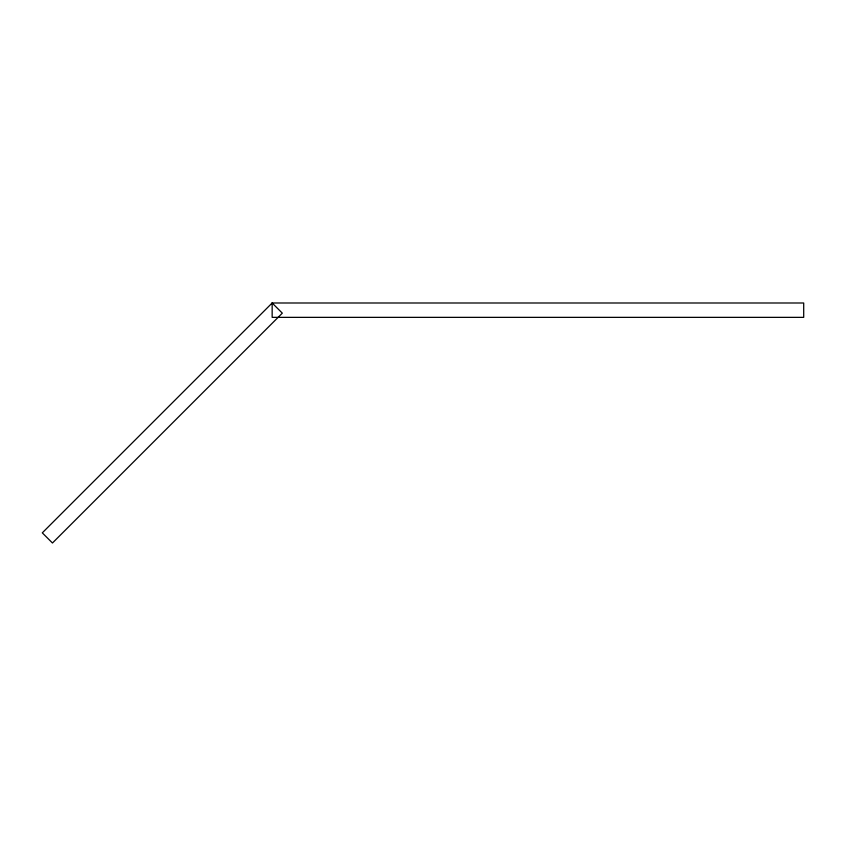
<?xml version="1.0" encoding="UTF-8"?>
<svg xmlns="http://www.w3.org/2000/svg" width="846" height="846" viewBox="0 0 846 846"><rect width="100%" height="100%" fill="white"/><g stroke="black" fill="none" stroke-linecap="round" stroke-linejoin="round"><path stroke-width="1.27" d="M272.158 302.995L42.3 532.853L52.463 543.005L282.31 313.147L272.158 302.995L272.158 317.356L803.7 317.356L803.7 302.995L272.158 302.995"/></g></svg>
